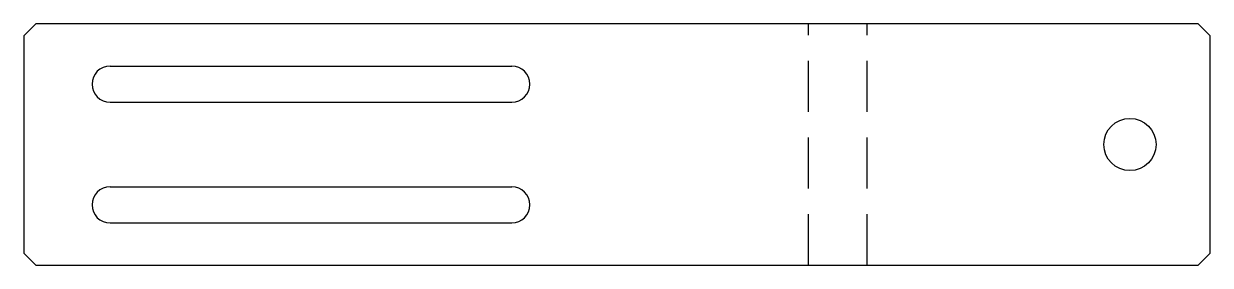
# Model space of a CAD drawing. Extents: x 0 to 295, y 0 to 60.
import ezdxf

# ---------------------------------------------------------------- set-up
doc = ezdxf.new("R2010")
doc.units = 0
doc.header["$MEASUREMENT"] = 0
doc.linetypes.add('DASHED', pattern=[19.05, 12.7, -6.35])
doc.layers.get('0').update_dxf_attribs({"linetype": 'CONTINUOUS'})

msp = doc.modelspace()

# ---------------------------------------------------------------- linework, layer by layer
for p, q in [((3, 60), (0, 57)), ((292.38, 60), (3, 60)), ((295.38, 57), (292.38, 60)), ((0, 57), (0, 3)), ((295.38, 3), (295.38, 57)), ((21.5, 49.5), (121.5, 49.5)), ((21.5, 40.5), (121.5, 40.5)), ((21.5, 19.5), (121.5, 19.5)), ((21.5, 10.5), (121.5, 10.5)), ((0, 3), (3, 0)), ((292.38, 0), (295.38, 3)), ((3, 0), (292.38, 0))]:
    msp.add_line(p, q)
at = {"linetype": 'DASHED'}
for p, q in [((195.38, 0), (195.38, 60)), ((210, 0), (210, 60))]:
    msp.add_line(p, q, dxfattribs=at)
msp.add_circle((275.38, 30), 6.5)
for centre, start, end in [((21.5, 45), 90, 270), ((121.5, 45), 270, 90), ((21.5, 15), 90, 270), ((121.5, 15), 270, 90)]:
    msp.add_arc(centre, 4.5, start, end)

doc.saveas('drawing.dxf')
